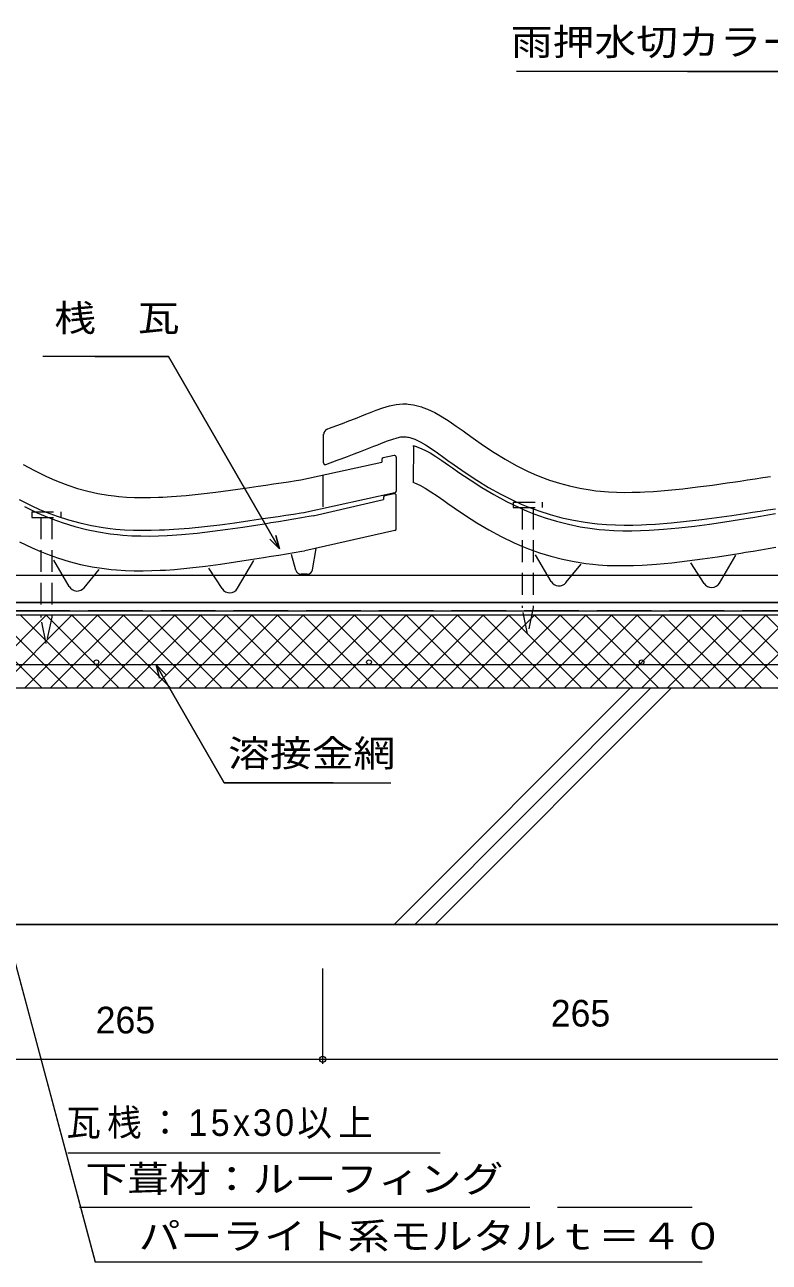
# Model space of a CAD drawing. Units: millimetres, scale not verified. Extents: x -644 to 763, y -425 to 425.
# Drawn here: x -363 to 47, y -425 to 255 of the extents above; entities that cross this region are included whole.
import ezdxf
from ezdxf.enums import TextEntityAlignment as Align

# ---------------------------------------------------------------- set-up
doc = ezdxf.new("R2010")
doc.units = ezdxf.units.MM
doc.header["$LTSCALE"] = 10
doc.linetypes.add('DASHED1', pattern=[1.8, 1.2, -0.6])
doc.linetypes.add('DASHED3', pattern=[4, 3, -1])
for name, color, linetype, lineweight in [('0-0_LAYER001', 4, 'Continuous', 18), ('0-1_LAYER003', 7, 'Continuous', 18), ('0-2_LAYER004', 2, 'Continuous', 18), ('0-4_LAYER007', 2, 'Continuous', 18)]:
    doc.layers.add(name, color=color, linetype=linetype, lineweight=lineweight)
doc.styles.add('2', font='')
doc.styles.get('2').set_extended_font_data('2')

msp = doc.modelspace()

# ---------------------------------------------------------------- linework, layer by layer
at = {"layer": '0-0_LAYER001'}
for p, q in [((-198.14, 14.29), (-198.14, 30.01)), ((-196.1, 32.86), (-195.68, 33.02)), ((-148.94, 23.73), (-148.9, 23.72)), ((-148.9, 23.72), (-148.32, 23.6)), ((-148.58, 23.63), (-148.76, 3.46)), ((-148.32, 23.6), (-147.66, 23.44)), ((-147.66, 23.44), (-146.88, 23.21)), ((-146.88, 23.21), (-146.7, 23.15)), ((-146.7, 23.15), (-145.23, 22.62)), ((-145.23, 22.62), (-142.4, 21.35)), ((-142.4, 21.35), (-139.53, 19.8)), ((-210.59, 4.98), (-166.13, 14.63)), ((-196.78, 13.35), (-190.61, 15.69)), ((-166.13, 16.09), (-166.13, 14.63)), ((-159.34, 18.31), (-165.34, 17.06)), ((-158.13, 17.33), (-158.13, -1.25)), ((-139.53, 19.8), (-136.42, 17.87)), ((-136.42, 17.87), (-133.05, 15.6)), ((-133.05, 15.6), (-129.43, 13.06)), ((-198.31, -9.9), (-198.31, 7.29)), ((-129.43, 13.06), (-127.19, 11.49)), ((-127.19, 11.49), (-123.65, 9.03)), ((-123.65, 9.03), (-117.47, 4.87)), ((-148.91, 3.59), (-148.16, 3.32)), ((-148.16, 3.32), (-145.2, 1.99)), ((-145.2, 1.99), (-142.21, 0.37)), ((-142.21, 0.37), (-139.02, -1.61)), ((-117.47, 4.87), (-111.06, 0.78)), ((-111.06, 0.78), (-104.42, -3.15)), ((-158.92, -2.23), (-209.06, -13.11)), ((-203.84, -14.85), (-165.17, -5.8)), ((-165.17, -4.85), (-165.17, -5.8)), ((-159.35, -2.73), (-164.39, -3.87)), ((-158.13, -21.99), (-158.13, -3.71)), ((-139.02, -1.61), (-135.6, -3.91)), ((-135.6, -3.91), (-131.96, -6.46)), ((-131.96, -6.46), (-129.73, -8.03)), ((-104.42, -3.15), (-97.53, -6.88)), ((-362.7, -9.75), (-355.64, -13.16)), ((-355.64, -13.16), (-351.27, -15.06)), ((-129.73, -8.03), (-126.2, -10.48)), ((-126.2, -10.48), (-120.05, -14.62)), ((-97.53, -6.88), (-90.46, -10.3)), ((-90.46, -10.3), (-86.09, -12.19)), ((-86.09, -12.19), (-82.41, -13.66)), ((-351.27, -15.06), (-347.58, -16.53)), ((-347.58, -16.53), (-341.42, -18.73)), ((-341.42, -18.73), (-335.05, -20.68)), ((-242.52, -21.03), (-234.31, -19.74)), ((-234.31, -19.74), (-229.58, -18.98)), ((-229.58, -18.98), (-227.13, -18.58)), ((-227.13, -18.58), (-222.92, -17.89)), ((-222.92, -17.89), (-218.72, -17.2)), ((-218.72, -17.2), (-214.52, -16.51)), ((-214.52, -16.51), (-210.32, -15.81)), ((-210.32, -15.81), (-206.14, -15.12)), ((-206.14, -15.12), (-203.71, -14.71)), ((-120.05, -14.62), (-113.69, -18.67)), ((-113.69, -18.67), (-107.12, -22.57)), ((-82.41, -13.66), (-76.24, -15.86)), ((-76.24, -15.86), (-69.88, -17.82)), ((-69.88, -17.82), (-63.41, -19.47)), ((-63.41, -19.47), (-56.87, -20.82)), ((5.94, -20.49), (14.35, -19.38)), ((14.35, -19.38), (22.66, -18.16)), ((22.66, -18.16), (30.86, -16.87)), ((30.86, -16.87), (35.6, -16.11)), ((35.6, -16.11), (38.05, -15.71)), ((38.05, -15.71), (42.26, -15.03)), ((42.26, -15.03), (46.46, -14.33)), ((46.46, -14.33), (50.66, -13.64)), ((-335.05, -20.68), (-328.59, -22.34)), ((-328.59, -22.34), (-322.04, -23.69)), ((-322.04, -23.69), (-315.53, -24.71)), ((-315.53, -24.71), (-311.6, -25.18)), ((-311.6, -25.18), (-308.55, -25.46)), ((-308.55, -25.46), (-303.59, -25.77)), ((-303.59, -25.77), (-298.62, -25.93)), ((-298.62, -25.93), (-293.72, -25.95)), ((-293.72, -25.95), (-288.89, -25.84)), ((-288.89, -25.84), (-284.17, -25.64)), ((-284.17, -25.64), (-281.37, -25.48)), ((-281.37, -25.48), (-276.31, -25.12)), ((-276.31, -25.12), (-267.75, -24.33)), ((-267.75, -24.33), (-259.23, -23.36)), ((-259.23, -23.36), (-250.83, -22.24)), ((-250.83, -22.24), (-242.52, -21.03)), ((-158.92, -22.97), (-208.5, -34.03)), ((-107.12, -22.57), (-100.3, -26.26)), ((-100.3, -26.26), (-93.31, -29.64)), ((-56.87, -20.82), (-50.35, -21.85)), ((-50.35, -21.85), (-46.42, -22.31)), ((-46.42, -22.31), (-43.37, -22.59)), ((-43.37, -22.59), (-38.42, -22.91)), ((-38.42, -22.91), (-33.44, -23.07)), ((-33.44, -23.07), (-28.54, -23.08)), ((-28.54, -23.08), (-23.71, -22.98)), ((-23.71, -22.98), (-18.99, -22.77)), ((-18.99, -22.77), (-16.19, -22.61)), ((-16.19, -22.61), (-11.13, -22.25)), ((-11.13, -22.25), (-2.57, -21.47)), ((-2.57, -21.47), (5.94, -20.49)), ((-365.48, -29.13), (-358.48, -32.5)), ((-358.48, -32.5), (-354.18, -34.37)), ((-204.13, -44.46), (-202.19, -32.86)), ((-93.31, -29.64), (-89.01, -31.5)), ((-89.01, -31.5), (-85.38, -32.95)), ((-85.38, -32.95), (-79.3, -35.13)), ((38.25, -34.21), (42.45, -33.52)), ((42.45, -33.52), (46.65, -32.83)), ((46.65, -32.83), (50.84, -32.13)), ((-354.18, -34.37), (-350.56, -35.82)), ((-350.56, -35.82), (-344.47, -37.99)), ((-338.04, -53.74), (-346.58, -39.21)), ((-344.47, -37.99), (-338.19, -39.92)), ((-338.19, -39.92), (-331.82, -41.55)), ((-254.78, -41.42), (-246.5, -40.21)), ((-246.5, -40.21), (-238.31, -38.93)), ((-245.42, -54.67), (-236.48, -39.43)), ((-238.31, -38.93), (-233.58, -38.16)), ((-233.58, -38.16), (-231.13, -37.77)), ((-231.13, -37.77), (-226.93, -37.08)), ((-226.93, -37.08), (-222.73, -36.39)), ((-222.73, -36.39), (-218.53, -35.69)), ((-218.53, -35.69), (-214.34, -35)), ((-213.43, -44.72), (-215.68, -36.15)), ((-214.34, -35), (-210.15, -34.3)), ((-210.15, -34.3), (-208.53, -34.03)), ((-72.86, -50.88), (-81.4, -36.34)), ((-79.3, -35.13), (-73.02, -37.05)), ((-73.02, -37.05), (-66.65, -38.68)), ((-66.65, -38.68), (-60.19, -40.02)), ((-60.19, -40.02), (-53.76, -41.02)), ((-14.97, -41.42), (-6.46, -40.64)), ((-6.46, -40.64), (2.02, -39.67)), ((2.02, -39.67), (10.39, -38.56)), ((11.25, -52), (3.92, -40.69)), ((10.39, -38.56), (18.68, -37.34)), ((18.68, -37.34), (26.87, -36.06)), ((19.76, -51.81), (28.7, -36.56)), ((26.87, -36.06), (31.59, -35.3)), ((31.59, -35.3), (34.04, -34.9)), ((34.04, -34.9), (38.25, -34.21)), ((-331.82, -41.55), (-325.37, -42.88)), ((-329.87, -54.39), (-321.57, -44.33)), ((-325.37, -42.88), (-318.94, -43.89)), ((-318.94, -43.89), (-315.08, -44.35)), ((-315.08, -44.35), (-312.08, -44.62)), ((-312.08, -44.62), (-307.18, -44.94)), ((-307.18, -44.94), (-302.27, -45.09)), ((-302.27, -45.09), (-297.42, -45.11)), ((-297.42, -45.11), (-292.64, -45)), ((-292.64, -45), (-287.95, -44.8)), ((-287.95, -44.8), (-285.18, -44.64)), ((-285.18, -44.64), (-280.15, -44.29)), ((-280.15, -44.29), (-271.63, -43.51)), ((-271.63, -43.51), (-263.16, -42.54)), ((-263.16, -42.54), (-254.78, -41.42)), ((-253.93, -54.86), (-261.25, -43.56)), ((-207.09, -46.97), (-210.5, -46.97)), ((-64.7, -51.53), (-56.39, -41.46)), ((-53.76, -41.02), (-49.9, -41.48)), ((-49.9, -41.48), (-46.9, -41.76)), ((-46.9, -41.76), (-42, -42.07)), ((-42, -42.07), (-37.09, -42.23)), ((-37.09, -42.23), (-32.24, -42.24)), ((-32.24, -42.24), (-27.46, -42.14)), ((-27.46, -42.14), (-22.78, -41.93)), ((-22.78, -41.93), (-20, -41.77)), ((-20, -41.77), (-14.97, -41.42))]:
    msp.add_line(p, q, dxfattribs=at)
at = {"layer": '0-0_LAYER001', "color": 2, "linetype": 'DASHED1'}
for p, q in [((-88.75, -10.28), (-88.75, -65.43)), ((-82.75, -10.28), (-82.75, -65.18)), ((-353.74, -15.7), (-353.74, -70.84)), ((-347.74, -15.7), (-347.74, -70.59)), ((-85.8, -79.69), (-88.75, -65.43)), ((-82.75, -65.18), (-85.8, -79.69)), ((-350.79, -85.1), (-353.74, -70.84)), ((-347.74, -70.59), (-350.79, -85.1))]:
    msp.add_line(p, q, dxfattribs=at)
at = {"layer": '0-0_LAYER001', "color": 2}
for p, q in [((-421.5, -60.45), (-323.73, -425.34)), ((-644.26, -109.51), (384.66, -109.51)), ((-198.6, -316.21), (-198.6, -263.71)), ((-463.6, -313.71), (-198.6, -313.71)), ((-198.6, -313.71), (66.4, -313.71)), ((-338.76, -365.17), (-133.94, -365.17)), ((-332.5, -395.04), (-127.79, -395.04)), ((-323.79, -425.14), (-84.93, -425.14))]:
    msp.add_line(p, q, dxfattribs=at)
at = {"layer": '0-0_LAYER001', "color": 1}
for p, q in [((-393.15, -69.51), (-353.15, -109.51)), ((-390.73, -109.51), (-350.73, -69.51)), ((-379.01, -69.51), (-339.01, -109.51)), ((-376.59, -109.51), (-336.59, -69.51)), ((-364.87, -69.51), (-324.87, -109.51)), ((-362.44, -109.51), (-322.44, -69.51)), ((-350.73, -69.51), (-310.73, -109.51)), ((-348.3, -109.51), (-308.3, -69.51)), ((-336.59, -69.51), (-296.59, -109.51)), ((-334.16, -109.51), (-294.16, -69.51)), ((-322.44, -69.51), (-282.44, -109.51)), ((-320.02, -109.51), (-280.02, -69.51)), ((-308.3, -69.51), (-268.3, -109.51)), ((-305.88, -109.51), (-265.88, -69.51)), ((-294.16, -69.51), (-254.16, -109.51)), ((-291.73, -109.51), (-251.73, -69.51)), ((-280.02, -69.51), (-240.02, -109.51)), ((-277.59, -109.51), (-237.59, -69.51)), ((-265.88, -69.51), (-225.88, -109.51)), ((-263.45, -109.51), (-223.45, -69.51)), ((-251.73, -69.51), (-211.73, -109.51)), ((-249.31, -109.51), (-209.31, -69.51)), ((-237.59, -69.51), (-197.59, -109.51)), ((-235.16, -109.51), (-195.16, -69.51)), ((-223.45, -69.51), (-183.45, -109.51)), ((-221.02, -109.51), (-181.02, -69.51)), ((-209.31, -69.51), (-169.31, -109.51)), ((-206.88, -109.51), (-166.88, -69.51)), ((-195.16, -69.51), (-155.16, -109.51)), ((-192.74, -109.51), (-152.74, -69.51)), ((-181.02, -69.51), (-141.02, -109.51)), ((-178.6, -109.51), (-138.6, -69.51)), ((-166.88, -69.51), (-126.88, -109.51)), ((-164.45, -109.51), (-124.45, -69.51)), ((-152.74, -69.51), (-112.74, -109.51)), ((-150.31, -109.51), (-110.31, -69.51)), ((-138.6, -69.51), (-98.6, -109.51)), ((-136.17, -109.51), (-96.17, -69.51)), ((-124.45, -69.51), (-84.45, -109.51)), ((-122.03, -109.51), (-82.03, -69.51)), ((-110.31, -69.51), (-70.31, -109.51)), ((-107.89, -109.51), (-67.89, -69.51)), ((-96.17, -69.51), (-56.17, -109.51)), ((-93.74, -109.51), (-53.74, -69.51)), ((-82.03, -69.51), (-42.03, -109.51)), ((-79.6, -109.51), (-39.6, -69.51)), ((-67.89, -69.51), (-27.89, -109.51)), ((-65.46, -109.51), (-25.46, -69.51)), ((-53.74, -69.51), (-13.74, -109.51)), ((-51.32, -109.51), (-11.32, -69.51)), ((-39.6, -69.51), (0.4, -109.51)), ((-37.17, -109.51), (2.83, -69.51)), ((-25.46, -69.51), (14.54, -109.51)), ((-23.03, -109.51), (16.97, -69.51)), ((-11.32, -69.51), (28.68, -109.51)), ((-8.89, -109.51), (31.11, -69.51)), ((2.83, -69.51), (42.83, -109.51)), ((5.25, -109.51), (45.25, -69.51)), ((16.97, -69.51), (56.97, -109.51)), ((19.39, -109.51), (59.39, -69.51)), ((31.11, -69.51), (71.11, -109.51)), ((33.54, -109.51), (73.54, -69.51)), ((45.25, -69.51), (85.25, -109.51))]:
    msp.add_line(p, q, dxfattribs=at)
at = {"layer": '0-0_LAYER001'}
for points in [[(-195.68, 33.02), (-194.86, 33.33), (-191.31, 34.67), (-187.76, 36.02), (-184.19, 37.38), (-180.6, 38.77), (-177, 40.18), (-174.89, 41.01), (-172.81, 41.84), (-169.21, 43.24), (-165.57, 44.52), (-161.92, 45.59), (-158.23, 46.34), (-154.53, 46.69), (-152.37, 46.66), (-151.52, 46.6), (-150.06, 46.43), (-148.59, 46.18), (-147.14, 45.86), (-145.7, 45.49), (-144.27, 45.05), (-143.45, 44.78), (-140.96, 43.83), (-136.8, 41.89), (-132.79, 39.65), (-128.91, 37.17), (-125.1, 34.53), (-121.33, 31.81), (-119.15, 30.23), (-115.82, 27.84), (-110.03, 23.82), (-104.15, 19.97), (-98.18, 16.31), (-92.08, 12.9), (-85.84, 9.78), (-82.14, 8.11), (-79.08, 6.84), (-73.72, 4.84), (-68.26, 3.08), (-62.73, 1.58)], [(-190.57, 15.71), (-188.51, 16.49), (-184.94, 17.83), (-181.35, 19.19), (-177.73, 20.58), (-174.08, 21.99), (-170.4, 23.43), (-168.24, 24.28), (-166.22, 25.09), (-162.95, 26.36), (-160.05, 27.38), (-157.58, 28.1), (-155.59, 28.51), (-153.81, 28.68), (-153.13, 28.67), (-153.21, 28.67), (-152.6, 28.6), (-152.01, 28.5), (-151.34, 28.36), (-150.61, 28.16), (-149.76, 27.9), (-149.51, 27.82), (-147.95, 27.23), (-145, 25.86), (-142.04, 24.2), (-138.88, 22.18), (-135.49, 19.83), (-131.89, 17.23), (-129.68, 15.63), (-126.19, 13.13), (-120.1, 8.9), (-113.79, 4.76), (-107.27, 0.77), (-100.51, -3.01), (-93.56, -6.48), (-89.29, -8.41), (-85.68, -9.91), (-79.63, -12.17), (-73.38, -14.18), (-67.03, -15.9)], [(-363.36, 13.45), (-357.26, 10.04), (-351.01, 6.91), (-347.32, 5.25), (-344.26, 3.97), (-338.9, 1.97), (-333.44, 0.22), (-327.91, -1.28)], [(-62.73, 1.58), (-57.13, 0.35), (-51.48, -0.62), (-48.19, -1.06), (-45.68, -1.32), (-41.32, -1.66), (-36.96, -1.86), (-32.6, -1.94), (-28.23, -1.9), (-23.86, -1.78), (-21.33, -1.67), (-16.61, -1.4), (-8.47, -0.77), (-0.35, 0.05), (7.76, 1.01), (15.85, 2.08), (23.94, 3.23), (28.62, 3.92), (31.06, 4.28), (35.25, 4.91), (39.45, 5.54), (43.64, 6.17), (47.84, 6.81)], [(-327.91, -1.28), (-322.31, -2.52), (-316.66, -3.49), (-313.37, -3.92), (-310.85, -4.19), (-306.5, -4.53), (-302.14, -4.73), (-297.77, -4.8), (-293.41, -4.77), (-289.04, -4.64), (-286.51, -4.53), (-281.78, -4.26), (-273.64, -3.63), (-265.52, -2.82), (-257.42, -1.86), (-249.32, -0.78), (-241.24, 0.36), (-236.56, 1.05), (-234.12, 1.41), (-229.92, 2.04), (-225.73, 2.67), (-221.53, 3.3), (-217.34, 3.94), (-213.14, 4.58), (-210.71, 4.95)], [(-365.68, -5.88), (-358.74, -9.35), (-354.47, -11.28), (-350.86, -12.77), (-344.81, -15.04), (-338.56, -17.05), (-332.21, -18.77)], [(-332.21, -18.77), (-325.77, -20.19), (-319.36, -21.29), (-315.5, -21.8), (-312.51, -22.12), (-307.61, -22.5), (-302.71, -22.72), (-297.86, -22.81), (-293.07, -22.77), (-288.39, -22.63), (-285.61, -22.51), (-280.58, -22.22), (-272.05, -21.56), (-263.57, -20.71), (-255.17, -19.72), (-246.87, -18.62), (-238.67, -17.45), (-233.93, -16.75), (-231.47, -16.39), (-227.26, -15.76), (-223.05, -15.13), (-218.84, -14.49), (-214.64, -13.86), (-210.44, -13.22), (-208.82, -12.97)], [(-67.03, -15.9), (-60.6, -17.32), (-54.18, -18.42), (-50.32, -18.93), (-47.33, -19.25), (-42.44, -19.63), (-37.53, -19.86), (-32.68, -19.94), (-27.9, -19.9), (-23.21, -19.76), (-20.43, -19.64), (-15.4, -19.36), (-6.87, -18.7), (1.61, -17.85), (10, -16.85), (18.3, -15.75), (26.51, -14.58), (31.25, -13.89), (33.7, -13.52), (37.92, -12.9), (42.13, -12.26), (46.34, -11.63), (50.54, -10.99)]]:
    msp.add_lwpolyline(points, dxfattribs=at)
at = {"layer": '0-0_LAYER001', "color": 2, "linetype": 'DASHED1'}
for points in [[(-358.74, -12.7), (-342.74, -12.7), (-342.74, -15.7)], [(-358.74, -12.7), (-358.74, -15.7), (-342.74, -15.7)], [(-93.75, -7.28), (-77.75, -7.28), (-77.75, -10.28)], [(-93.75, -7.28), (-93.75, -10.28), (-77.75, -10.28)]]:
    msp.add_lwpolyline(points, dxfattribs=at)
at = {"layer": '0-0_LAYER001', "color": 2}
msp.add_circle((-198.6, -313.71), 1.7, dxfattribs=at)
msp.add_circle((-198.6, -313.71), 1.7, dxfattribs=at)
at = {"layer": '0-0_LAYER001'}
for centre, radius, start, end in [((-195.03, 30.06), 3, 110.94902, 178.7), ((-197.14, 14.29), 1, 180, 290.73166), ((-165.13, 16.09), 1, 101.73308, 180), ((-159.13, 17.33), 1, 0, 101.73308), ((-164.17, -4.85), 1, 102.72435, 180), ((-159.13, -3.71), 1, 0, 102.72435), ((-159.13, -1.25), 1, 282.24497, 0), ((-159.13, -21.99), 1, 282.58296, 0), ((-210.53, -43.96), 3, 194.67639, 270), ((-207.09, -43.97), 3, 270, 350.53767), ((-333.73, -51.21), 5, 210.42578, 320.47001), ((-68.55, -48.34), 5, 210.42578, 320.47001), ((15.45, -49.28), 5, 212.93986, 329.61716), ((-249.73, -52.14), 5, 212.93986, 329.61716)]:
    msp.add_arc(centre, radius, start, end, dxfattribs=at)
at = {"layer": '0-1_LAYER003', "color": 2}
msp.add_line((243.96, 229.59), (2.08, 229.59), dxfattribs=at)
at = {"layer": '0-1_LAYER003'}
for p, q in [((-222.39, -32.95), (-224.33, -25.71)), ((-644.26, -67.01), (382.34, -67.01)), ((384.66, -69.51), (-644.26, -69.51)), ((-290.31, -96.87), (-285.01, -102.18)), ((-159.25, -239.51), (-29.25, -109.51)), ((-147.94, -239.51), (-17.94, -109.51)), ((-136.62, -239.51), (-6.62, -109.51)), ((384.66, -239.51), (-644.26, -239.51)), ((-198.6, -315.41), (-198.6, -263.71)), ((-463.6, -313.71), (371.4, -313.71)), ((-338.76, -365.17), (-133.94, -365.17)), ((-331.85, -395.04), (-84.62, -395.04)), ((-69.44, -395.04), (4.74, -395.04))]:
    msp.add_line(p, q, dxfattribs=at)
for points in [[(-644.26, -109.51), (384.66, -109.51), (384.66, 227.64)], [(2.08, 229.59), (243.96, 229.59), (318.27, 100.88)], [(-323.9, 72.73), (-283.4, 72.73), (-222.39, -32.95), (-227.69, -27.65)], [(-644.26, -47.55), (237.48, -47.55), (237.48, -62.55), (-644.26, -62.55)], [(-421.5, -60.45), (-323.79, -425.14), (-84.93, -425.14)], [(-192.85, -161.76), (-252.85, -161.76), (-290.31, -96.87), (-288.37, -104.12)]]:
    msp.add_lwpolyline(points, dxfattribs=at)
at = {"layer": '0-1_LAYER003', "color": 2}
for points in [[(-222.39, -32.95), (-283.4, 72.73), (-323.9, 72.73)], [(-224.33, -25.71), (-222.39, -32.95), (-227.69, -27.65)]]:
    msp.add_lwpolyline(points, dxfattribs=at)
at = {"layer": '0-2_LAYER004', "color": 7}
for p, q in [((2.08, 229.59), (-91.92, 229.59)), ((-323.9, 72.73), (-352.7, 72.73)), ((-192.85, -161.76), (-161.04, -161.76)), ((-84.93, -425.14), (10.2, -425.14))]:
    msp.add_line(p, q, dxfattribs=at)
at = {"layer": '0-2_LAYER004'}
for p, q in [((-644.26, -47.55), (237.48, -47.55)), ((-644.26, -62.55), (237.48, -62.55)), ((384.66, -69.51), (-644.26, -69.51))]:
    msp.add_line(p, q, dxfattribs=at)
at = {"layer": '0-2_LAYER004', "linetype": 'DASHED3'}
msp.add_line((382.34, -67.01), (-644.26, -67.01), dxfattribs=at)
at = {"layer": '0-2_LAYER004', "color": 3}
msp.add_line((-628.57, -96.59), (361.58, -96.59), dxfattribs=at)
at = {"layer": '0-2_LAYER004'}
for points in [[(-288.37, -104.12), (-290.31, -96.87), (-285.01, -102.18)], [(-290.31, -96.87), (-252.85, -161.76), (-192.85, -161.76)]]:
    msp.add_lwpolyline(points, dxfattribs=at)
at = {"layer": '0-2_LAYER004', "color": 3}
for centre in [(-323.1, -95.37), (-173.1, -95.37), (-23.1, -95.37)]:
    msp.add_circle(centre, 1.3, dxfattribs=at)
at = {"layer": '0-4_LAYER007'}
for p, q in [((-29.25, -109.51), (-159.25, -239.51)), ((-17.94, -109.51), (-147.94, -239.51)), ((-6.62, -109.51), (-136.62, -239.51)), ((-644.26, -239.51), (384.66, -239.51))]:
    msp.add_line(p, q, dxfattribs=at)

# ---------------------------------------------------------------- texts
at = {"layer": '0-0_LAYER001', "color": 7, "style": '2'}
msp.add_text('265', height=14.66, dxfattribs=at).set_placement((-323.52, -303.88), align=Align.BOTTOM_LEFT)
at = {"layer": '0-1_LAYER003', "style": '2', "width": 1.15}
msp.add_text('桟\u3000瓦', height=14.66, dxfattribs=at).set_placement((-346.32, 82.2), align=Align.BOTTOM_LEFT)
at = {"layer": '0-2_LAYER004', "color": 7, "style": '2', "width": 1.15}
for s, p in [('雨押水切カラー鋼板0.35ｍｍ以上', (-95.06, 234.03)), ('溶接金網', (-250.59, -157.15)), ('下葺材：ルーフィング', (-329.14, -391.23)), ('\u3000パーライト系モルタルｔ＝４０', (-322.85, -422.65))]:
    msp.add_text(s, height=14.66, dxfattribs=at).set_placement(p, align=Align.BOTTOM_LEFT)
at = {"layer": '0-2_LAYER004', "color": 7, "style": '2'}
msp.add_text('265', height=14.66, dxfattribs=at).set_placement((-73.06, -300.11), align=Align.BOTTOM_LEFT)
at = {"layer": '0-2_LAYER004', "color": 7, "insert": (-339.65, -357.52), "char_height": 14.66, "attachment_point": 7, "style": '2'}
msp.add_mtext('\\T1.18;\\W0.95;瓦桟：15x30以上', dxfattribs=at)

doc.saveas('drawing.dxf')
